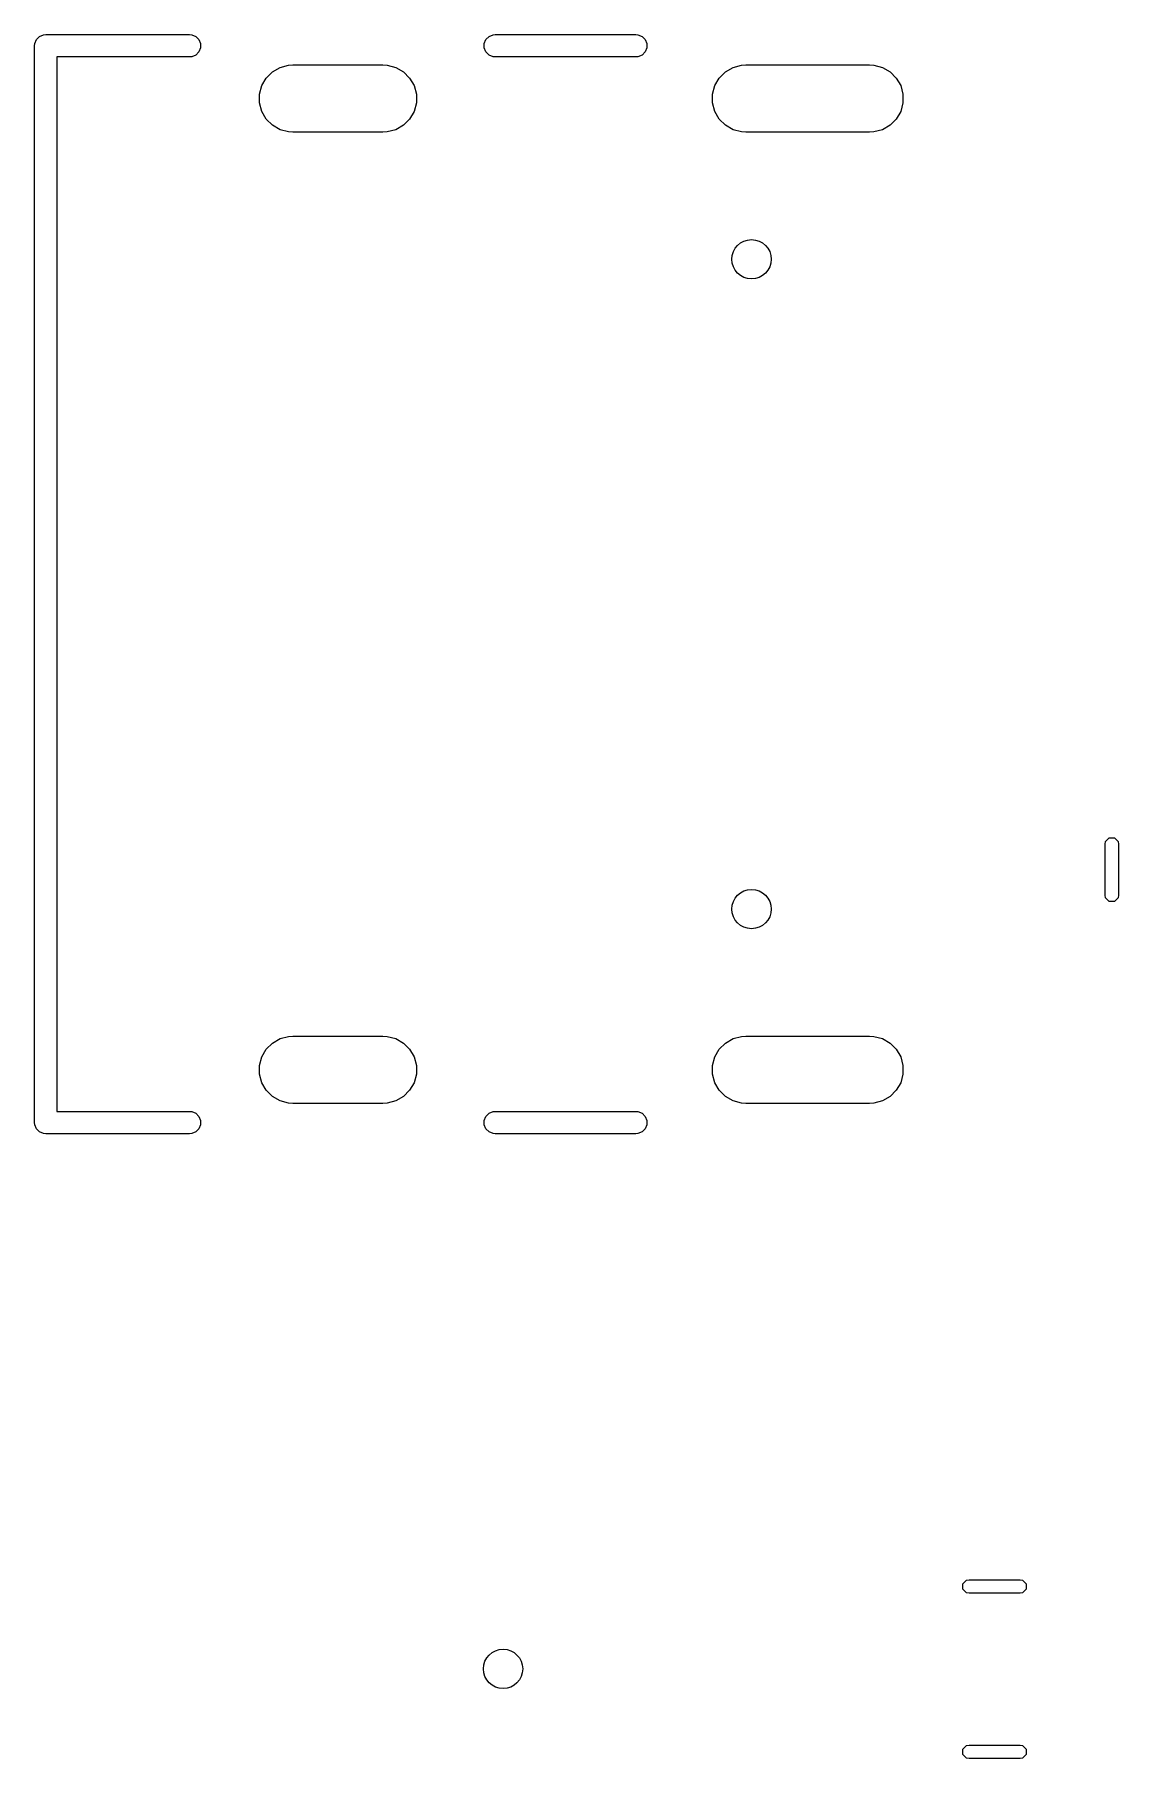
# Model space of a CAD drawing. Extents: x 0.21 to 3.35, y 0.3 to 2.56.
# Drawn here: x 0.209 to 0.588, y 0.989 to 1.593 of the extents above; entities that cross this region are included whole.
import ezdxf

# ---------------------------------------------------------------- set-up
doc = ezdxf.new("R2010")
doc.units = 0
doc.header["$MEASUREMENT"] = 0
doc.layers.add('BLACK', color=7, linetype='CONTINUOUS')

msp = doc.modelspace()

# ---------------------------------------------------------------- linework, layer by layer
at = {"layer": 'BLACK', "linetype": 'CONTINUOUS'}
for p, q in [((0.2087, 1.58858), (0.20878, 1.58935)), ((0.2087, 1.21142), (0.2087, 1.58858)), ((0.20878, 1.58935), (0.20936, 1.59077)), ((0.20936, 1.59077), (0.21045, 1.59186)), ((0.21045, 1.59186), (0.21187, 1.59244)), ((0.21187, 1.59244), (0.21264, 1.59252)), ((0.21264, 1.59252), (0.26303, 1.59252)), ((0.26303, 1.59252), (0.2638, 1.59244)), ((0.2638, 1.59244), (0.26522, 1.59186)), ((0.26522, 1.59186), (0.26631, 1.59077)), ((0.26631, 1.59077), (0.26689, 1.58935)), ((0.26689, 1.58935), (0.26689, 1.58781)), ((0.36626, 1.58935), (0.36684, 1.59077)), ((0.36626, 1.58781), (0.36626, 1.58935)), ((0.36684, 1.59077), (0.36793, 1.59186)), ((0.36793, 1.59186), (0.36935, 1.59244)), ((0.36935, 1.59244), (0.37012, 1.59252)), ((0.37012, 1.59252), (0.41933, 1.59252)), ((0.41933, 1.59252), (0.4201, 1.59244)), ((0.4201, 1.59244), (0.42152, 1.59186)), ((0.42152, 1.59186), (0.4226, 1.59077)), ((0.4226, 1.59077), (0.42319, 1.58935)), ((0.42319, 1.58935), (0.42319, 1.58781)), ((0.26303, 1.58465), (0.21657, 1.58465)), ((0.21657, 1.58465), (0.21657, 1.21535)), ((0.2638, 1.58472), (0.26303, 1.58465)), ((0.26522, 1.58531), (0.2638, 1.58472)), ((0.26631, 1.5864), (0.26522, 1.58531)), ((0.26689, 1.58781), (0.26631, 1.5864)), ((0.36684, 1.5864), (0.36626, 1.58781)), ((0.36793, 1.58531), (0.36684, 1.5864)), ((0.36935, 1.58472), (0.36793, 1.58531)), ((0.37012, 1.58465), (0.36935, 1.58472)), ((0.41933, 1.58465), (0.37012, 1.58465)), ((0.4201, 1.58472), (0.41933, 1.58465)), ((0.42152, 1.58531), (0.4201, 1.58472)), ((0.4226, 1.5864), (0.42152, 1.58531)), ((0.42319, 1.58781), (0.4226, 1.5864)), ((0.28834, 1.5746), (0.28988, 1.57727)), ((0.28988, 1.57727), (0.29206, 1.57945)), ((0.29206, 1.57945), (0.29473, 1.58099)), ((0.29473, 1.58099), (0.29771, 1.58179)), ((0.29771, 1.58179), (0.29925, 1.58189)), ((0.29925, 1.58189), (0.33075, 1.58189)), ((0.33075, 1.58189), (0.33229, 1.58179)), ((0.33229, 1.58179), (0.33527, 1.58099)), ((0.33527, 1.58099), (0.33794, 1.57945)), ((0.33794, 1.57945), (0.34012, 1.57727)), ((0.34012, 1.57727), (0.34166, 1.5746)), ((0.447, 1.5746), (0.44854, 1.57727)), ((0.44854, 1.57727), (0.45072, 1.57945)), ((0.45072, 1.57945), (0.45339, 1.58099)), ((0.45339, 1.58099), (0.45637, 1.58179)), ((0.45637, 1.58179), (0.45791, 1.58189)), ((0.45791, 1.58189), (0.50122, 1.58189)), ((0.50122, 1.58189), (0.50276, 1.58179)), ((0.50276, 1.58179), (0.50574, 1.58099)), ((0.50574, 1.58099), (0.50841, 1.57945)), ((0.50841, 1.57945), (0.51059, 1.57727)), ((0.51059, 1.57727), (0.51213, 1.5746)), ((0.28754, 1.57162), (0.28834, 1.5746)), ((0.28754, 1.56854), (0.28754, 1.57162)), ((0.34166, 1.5746), (0.34246, 1.57162)), ((0.34246, 1.57162), (0.34246, 1.56854)), ((0.4462, 1.57162), (0.447, 1.5746)), ((0.4462, 1.56854), (0.4462, 1.57162)), ((0.51213, 1.5746), (0.51293, 1.57162)), ((0.51293, 1.57162), (0.51293, 1.56854)), ((0.28834, 1.56556), (0.28754, 1.56854)), ((0.28988, 1.56289), (0.28834, 1.56556)), ((0.34166, 1.56556), (0.34012, 1.56289)), ((0.34246, 1.56854), (0.34166, 1.56556)), ((0.447, 1.56556), (0.4462, 1.56854)), ((0.44854, 1.56289), (0.447, 1.56556)), ((0.51213, 1.56556), (0.51059, 1.56289)), ((0.51293, 1.56854), (0.51213, 1.56556)), ((0.29206, 1.56071), (0.28988, 1.56289)), ((0.29473, 1.55917), (0.29206, 1.56071)), ((0.29771, 1.55837), (0.29473, 1.55917)), ((0.29925, 1.55827), (0.29771, 1.55837)), ((0.33075, 1.55827), (0.29925, 1.55827)), ((0.33229, 1.55837), (0.33075, 1.55827)), ((0.33527, 1.55917), (0.33229, 1.55837)), ((0.33794, 1.56071), (0.33527, 1.55917)), ((0.34012, 1.56289), (0.33794, 1.56071)), ((0.45072, 1.56071), (0.44854, 1.56289)), ((0.45339, 1.55917), (0.45072, 1.56071)), ((0.45637, 1.55837), (0.45339, 1.55917)), ((0.45791, 1.55827), (0.45637, 1.55837)), ((0.50122, 1.55827), (0.45791, 1.55827)), ((0.50276, 1.55837), (0.50122, 1.55827)), ((0.50574, 1.55917), (0.50276, 1.55837)), ((0.50841, 1.56071), (0.50574, 1.55917)), ((0.51059, 1.56289), (0.50841, 1.56071)), ((0.58388, 1.30984), (0.58516, 1.31112)), ((0.58516, 1.31112), (0.58697, 1.31112)), ((0.58697, 1.31112), (0.58825, 1.30984)), ((0.5837, 1.30894), (0.58388, 1.30984)), ((0.5837, 1.29106), (0.5837, 1.30894)), ((0.58825, 1.30984), (0.58843, 1.30894)), ((0.58843, 1.30894), (0.58843, 1.29106)), ((0.58388, 1.29016), (0.5837, 1.29106)), ((0.58516, 1.28888), (0.58388, 1.29016)), ((0.58697, 1.28888), (0.58516, 1.28888)), ((0.58825, 1.29016), (0.58697, 1.28888)), ((0.58843, 1.29106), (0.58825, 1.29016)), ((0.28988, 1.23711), (0.29206, 1.23929)), ((0.29206, 1.23929), (0.29473, 1.24083)), ((0.29473, 1.24083), (0.29771, 1.24163)), ((0.29771, 1.24163), (0.29925, 1.24173)), ((0.29925, 1.24173), (0.33075, 1.24173)), ((0.33075, 1.24173), (0.33229, 1.24163)), ((0.33229, 1.24163), (0.33527, 1.24083)), ((0.33527, 1.24083), (0.33794, 1.23929)), ((0.33794, 1.23929), (0.34012, 1.23711)), ((0.44854, 1.23711), (0.45072, 1.23929)), ((0.45072, 1.23929), (0.45339, 1.24083)), ((0.45339, 1.24083), (0.45637, 1.24163)), ((0.45637, 1.24163), (0.45791, 1.24173)), ((0.45791, 1.24173), (0.50122, 1.24173)), ((0.50122, 1.24173), (0.50276, 1.24163)), ((0.50276, 1.24163), (0.50574, 1.24083)), ((0.50574, 1.24083), (0.50841, 1.23929)), ((0.50841, 1.23929), (0.51059, 1.23711)), ((0.28754, 1.23146), (0.28834, 1.23444)), ((0.28834, 1.23444), (0.28988, 1.23711)), ((0.34012, 1.23711), (0.34166, 1.23444)), ((0.34166, 1.23444), (0.34246, 1.23146)), ((0.4462, 1.23146), (0.447, 1.23444)), ((0.447, 1.23444), (0.44854, 1.23711)), ((0.51059, 1.23711), (0.51213, 1.23444)), ((0.51213, 1.23444), (0.51293, 1.23146)), ((0.28754, 1.22838), (0.28754, 1.23146)), ((0.28834, 1.2254), (0.28754, 1.22838)), ((0.34246, 1.22838), (0.34166, 1.2254)), ((0.34246, 1.23146), (0.34246, 1.22838)), ((0.4462, 1.22838), (0.4462, 1.23146)), ((0.447, 1.2254), (0.4462, 1.22838)), ((0.51293, 1.22838), (0.51213, 1.2254)), ((0.51293, 1.23146), (0.51293, 1.22838)), ((0.28988, 1.22273), (0.28834, 1.2254)), ((0.29206, 1.22055), (0.28988, 1.22273)), ((0.29473, 1.21901), (0.29206, 1.22055)), ((0.33794, 1.22055), (0.33527, 1.21901)), ((0.34012, 1.22273), (0.33794, 1.22055)), ((0.34166, 1.2254), (0.34012, 1.22273)), ((0.44854, 1.22273), (0.447, 1.2254)), ((0.45072, 1.22055), (0.44854, 1.22273)), ((0.45339, 1.21901), (0.45072, 1.22055)), ((0.50841, 1.22055), (0.50574, 1.21901)), ((0.51059, 1.22273), (0.50841, 1.22055)), ((0.51213, 1.2254), (0.51059, 1.22273)), ((0.21657, 1.21535), (0.26303, 1.21535)), ((0.26303, 1.21535), (0.2638, 1.21528)), ((0.2638, 1.21528), (0.26522, 1.21469)), ((0.26522, 1.21469), (0.26631, 1.2136)), ((0.29771, 1.21821), (0.29473, 1.21901)), ((0.29925, 1.21811), (0.29771, 1.21821)), ((0.33075, 1.21811), (0.29925, 1.21811)), ((0.33229, 1.21821), (0.33075, 1.21811)), ((0.33527, 1.21901), (0.33229, 1.21821)), ((0.36684, 1.2136), (0.36793, 1.21469)), ((0.36793, 1.21469), (0.36935, 1.21528)), ((0.36935, 1.21528), (0.37012, 1.21535)), ((0.37012, 1.21535), (0.41933, 1.21535)), ((0.41933, 1.21535), (0.4201, 1.21528)), ((0.4201, 1.21528), (0.42152, 1.21469)), ((0.42152, 1.21469), (0.4226, 1.2136)), ((0.45637, 1.21821), (0.45339, 1.21901)), ((0.45791, 1.21811), (0.45637, 1.21821)), ((0.50122, 1.21811), (0.45791, 1.21811)), ((0.50276, 1.21821), (0.50122, 1.21811)), ((0.50574, 1.21901), (0.50276, 1.21821)), ((0.20878, 1.21065), (0.2087, 1.21142)), ((0.20936, 1.20923), (0.20878, 1.21065)), ((0.21045, 1.20814), (0.20936, 1.20923)), ((0.21187, 1.20756), (0.21045, 1.20814)), ((0.26522, 1.20814), (0.2638, 1.20756)), ((0.26631, 1.20923), (0.26522, 1.20814)), ((0.26631, 1.2136), (0.26689, 1.21219)), ((0.26689, 1.21065), (0.26631, 1.20923)), ((0.26689, 1.21219), (0.26689, 1.21065)), ((0.36626, 1.21219), (0.36684, 1.2136)), ((0.36626, 1.21065), (0.36626, 1.21219)), ((0.36684, 1.20923), (0.36626, 1.21065)), ((0.36793, 1.20814), (0.36684, 1.20923)), ((0.36935, 1.20756), (0.36793, 1.20814)), ((0.42152, 1.20814), (0.4201, 1.20756)), ((0.4226, 1.20923), (0.42152, 1.20814)), ((0.4226, 1.2136), (0.42319, 1.21219)), ((0.42319, 1.21065), (0.4226, 1.20923)), ((0.42319, 1.21219), (0.42319, 1.21065)), ((0.21264, 1.20748), (0.21187, 1.20756)), ((0.26303, 1.20748), (0.21264, 1.20748)), ((0.2638, 1.20756), (0.26303, 1.20748)), ((0.37012, 1.20748), (0.36935, 1.20756)), ((0.41933, 1.20748), (0.37012, 1.20748)), ((0.4201, 1.20756), (0.41933, 1.20748)), ((0.53388, 1.04984), (0.53516, 1.05112)), ((0.53516, 1.05112), (0.53606, 1.0513)), ((0.53606, 1.0513), (0.55394, 1.0513)), ((0.55394, 1.0513), (0.55484, 1.05112)), ((0.55484, 1.05112), (0.55612, 1.04984)), ((0.53388, 1.04803), (0.53388, 1.04984)), ((0.53516, 1.04675), (0.53388, 1.04803)), ((0.53606, 1.04657), (0.53516, 1.04675)), ((0.55394, 1.04657), (0.53606, 1.04657)), ((0.55484, 1.04675), (0.55394, 1.04657)), ((0.55612, 1.04803), (0.55484, 1.04675)), ((0.55612, 1.04984), (0.55612, 1.04803)), ((0.53388, 0.99197), (0.53516, 0.99325)), ((0.53388, 0.99016), (0.53388, 0.99197)), ((0.53516, 0.99325), (0.53606, 0.99343)), ((0.53606, 0.99343), (0.55394, 0.99343)), ((0.55394, 0.99343), (0.55484, 0.99325)), ((0.55484, 0.99325), (0.55612, 0.99197)), ((0.55612, 0.99197), (0.55612, 0.99016)), ((0.53516, 0.98888), (0.53388, 0.99016)), ((0.53606, 0.9887), (0.53516, 0.98888)), ((0.55394, 0.9887), (0.53606, 0.9887)), ((0.55484, 0.98888), (0.55394, 0.9887)), ((0.55612, 0.99016), (0.55484, 0.98888))]:
    msp.add_line(p, q, dxfattribs=at)
at = {"layer": 'BLACK'}
for centre in [(0.45988, 1.51378), (0.45988, 1.28622), (0.37283, 1.02008)]:
    msp.add_circle(centre, 0.00689, dxfattribs=at)

doc.saveas('drawing.dxf')
